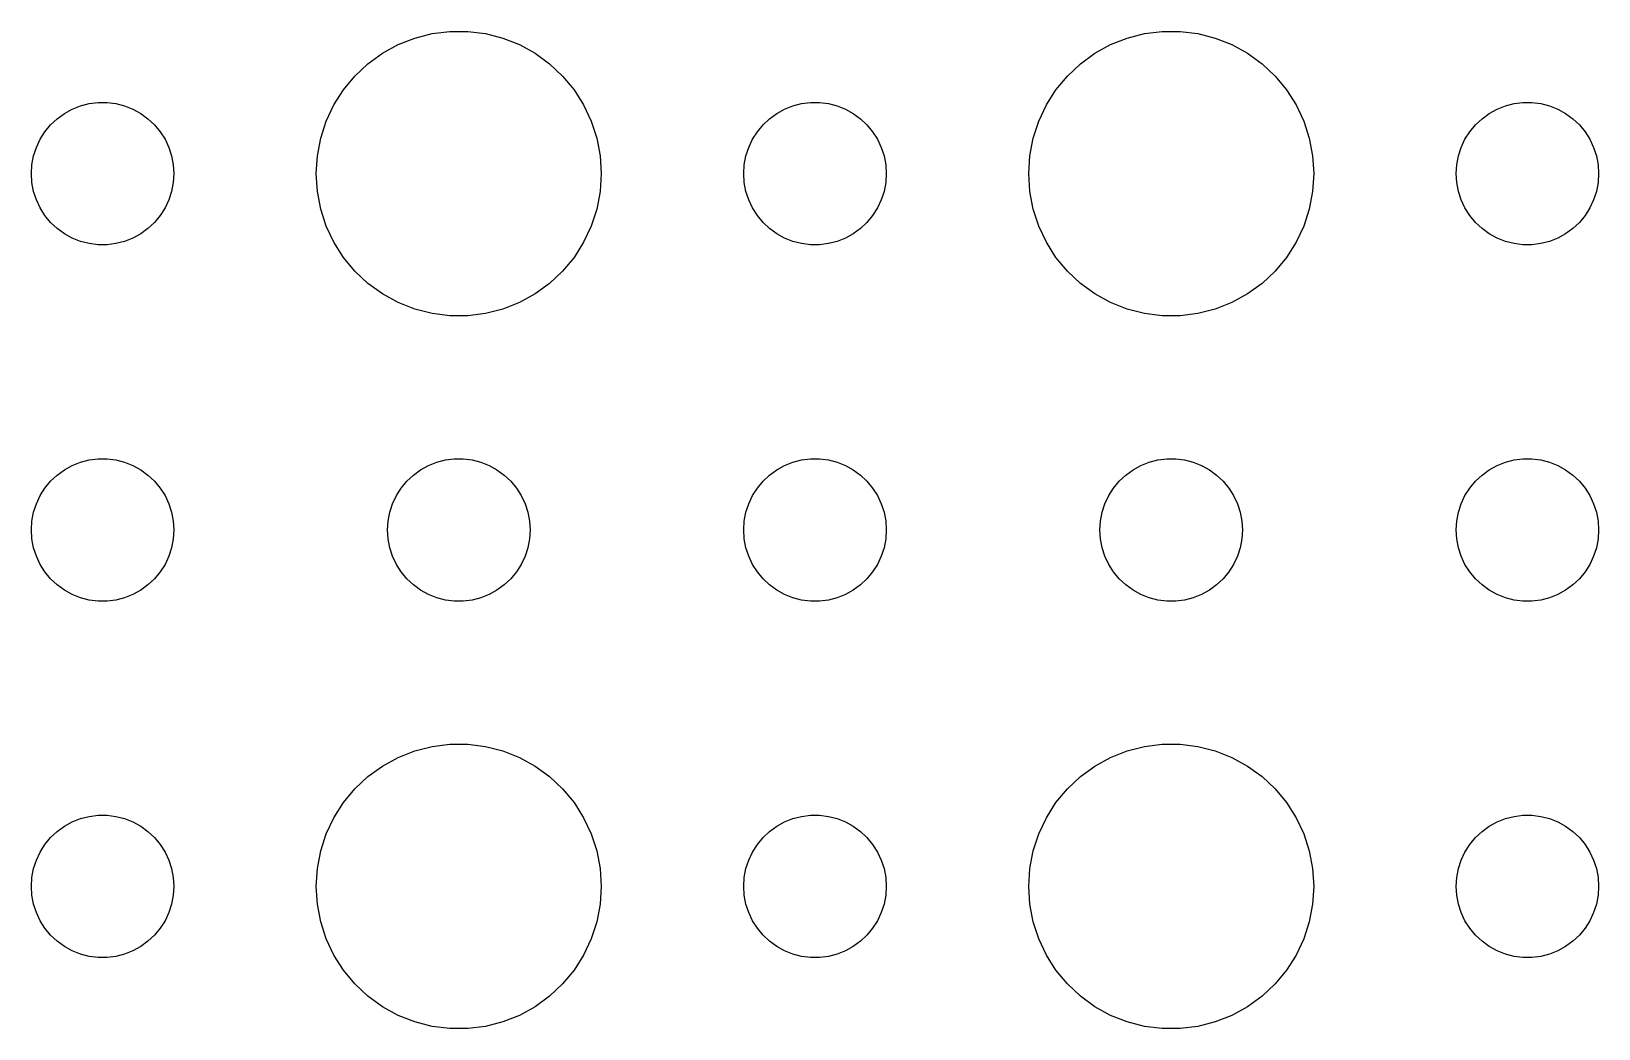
# Model space of a CAD drawing. Header units: metres. Extents: x -150 to 150, y -149 to 149.
# Drawn here: x -1.5 to 31.5, y -25.49 to -4.51 of the extents above; entities that cross this region are included whole.
import ezdxf

# ---------------------------------------------------------------- set-up
doc = ezdxf.new("R2010")
doc.units = ezdxf.units.M

msp = doc.modelspace()

# ---------------------------------------------------------------- linework, layer by layer
for p, q in [((6.57294, -4.64682), (6.93785, -4.55313)), ((6.93785, -4.55313), (7.31161, -4.50591)), ((7.31161, -4.50591), (7.68837, -4.50591)), ((7.68837, -4.50591), (8.06213, -4.55313)), ((8.06213, -4.55313), (8.42705, -4.64682)), ((21.5729, -4.64682), (21.9379, -4.55313)), ((21.9379, -4.55313), (22.3116, -4.50591)), ((22.3116, -4.50591), (22.6884, -4.50591)), ((22.6884, -4.50591), (23.0621, -4.55313)), ((23.0621, -4.55313), (23.427, -4.64682)), ((5.89252, -4.96701), (6.22266, -4.78551)), ((6.22266, -4.78551), (6.57294, -4.64682)), ((8.42705, -4.64682), (8.77733, -4.78551)), ((8.77733, -4.78551), (9.10747, -4.96701)), ((20.8925, -4.96701), (21.2227, -4.78551)), ((21.2227, -4.78551), (21.5729, -4.64682)), ((23.427, -4.64682), (23.7773, -4.78551)), ((23.7773, -4.78551), (24.1075, -4.96701)), ((5.31308, -5.44635), (5.58772, -5.18845)), ((5.58772, -5.18845), (5.89252, -4.96701)), ((9.10747, -4.96701), (9.41226, -5.18845)), ((9.41226, -5.18845), (9.6869, -5.44635)), ((20.3131, -5.44635), (20.5877, -5.18845)), ((20.5877, -5.18845), (20.8925, -4.96701)), ((24.1075, -4.96701), (24.4123, -5.18845)), ((24.4123, -5.18845), (24.6869, -5.44635)), ((5.07294, -5.73663), (5.31308, -5.44635)), ((9.6869, -5.44635), (9.92705, -5.73663)), ((20.0729, -5.73663), (20.3131, -5.44635)), ((24.6869, -5.44635), (24.927, -5.73663)), ((4.87108, -6.05473), (5.07294, -5.73663)), ((9.92705, -5.73663), (10.1289, -6.05473)), ((19.8711, -6.05473), (20.0729, -5.73663)), ((24.927, -5.73663), (25.1289, -6.05473)), ((-0.95613, -6.34422), (-0.80373, -6.23351)), ((-0.80373, -6.23351), (-0.63866, -6.14275)), ((-0.63866, -6.14275), (-0.46352, -6.07341)), ((-0.46352, -6.07341), (-0.28107, -6.02657)), ((-0.28107, -6.02657), (-0.09418, -6.00294)), ((-0.09418, -6.00294), (0.09418, -6.00294)), ((0.09418, -6.00294), (0.28107, -6.02657)), ((0.28107, -6.02657), (0.46352, -6.07341)), ((0.46352, -6.07341), (0.63866, -6.14275)), ((0.63866, -6.14275), (0.80373, -6.23351)), ((0.80373, -6.23351), (0.95613, -6.34422)), ((4.71066, -6.39561), (4.87108, -6.05473)), ((10.1289, -6.05473), (10.2893, -6.39561)), ((14.0439, -6.34422), (14.1963, -6.23351)), ((14.1963, -6.23351), (14.3613, -6.14275)), ((14.3613, -6.14275), (14.5365, -6.07341)), ((14.5365, -6.07341), (14.7189, -6.02657)), ((14.7189, -6.02657), (14.9058, -6.00294)), ((14.9058, -6.00294), (15.0942, -6.00294)), ((15.0942, -6.00294), (15.2811, -6.02657)), ((15.2811, -6.02657), (15.4635, -6.07341)), ((15.4635, -6.07341), (15.6387, -6.14275)), ((15.6387, -6.14275), (15.8037, -6.23351)), ((15.8037, -6.23351), (15.9561, -6.34422)), ((19.7107, -6.39561), (19.8711, -6.05473)), ((25.1289, -6.05473), (25.2893, -6.39561)), ((29.0439, -6.34422), (29.1963, -6.23351)), ((29.1963, -6.23351), (29.3613, -6.14275)), ((29.3613, -6.14275), (29.5365, -6.07341)), ((29.5365, -6.07341), (29.7189, -6.02657)), ((29.7189, -6.02657), (29.9058, -6.00294)), ((29.9058, -6.00294), (30.0942, -6.00294)), ((30.0942, -6.00294), (30.2811, -6.02657)), ((30.2811, -6.02657), (30.4635, -6.07341)), ((30.4635, -6.07341), (30.6387, -6.14275)), ((30.6387, -6.14275), (30.8037, -6.23351)), ((30.8037, -6.23351), (30.9561, -6.34422)), ((-1.21352, -6.61832), (-1.09344, -6.47318)), ((-1.09344, -6.47318), (-0.95613, -6.34422)), ((0.95613, -6.34422), (1.09344, -6.47318)), ((1.09344, -6.47318), (1.21352, -6.61832)), ((4.59424, -6.75392), (4.71066, -6.39561)), ((10.2893, -6.39561), (10.4057, -6.75392)), ((13.7865, -6.61832), (13.9065, -6.47318)), ((13.9065, -6.47318), (14.0439, -6.34422)), ((15.9561, -6.34422), (16.0934, -6.47318)), ((16.0934, -6.47318), (16.2135, -6.61832)), ((19.5942, -6.75392), (19.7107, -6.39561)), ((25.2893, -6.39561), (25.4057, -6.75392)), ((28.7865, -6.61832), (28.9065, -6.47318)), ((28.9065, -6.47318), (29.0439, -6.34422)), ((30.9561, -6.34422), (31.0934, -6.47318)), ((31.0934, -6.47318), (31.2135, -6.61832)), ((-1.39465, -6.9478), (-1.31445, -6.77736)), ((-1.31445, -6.77736), (-1.21352, -6.61832)), ((1.21352, -6.61832), (1.31445, -6.77736)), ((1.31445, -6.77736), (1.39465, -6.9478)), ((4.52365, -7.12399), (4.59424, -6.75392)), ((10.4057, -6.75392), (10.4763, -7.12399)), ((13.6053, -6.9478), (13.6855, -6.77736)), ((13.6855, -6.77736), (13.7865, -6.61832)), ((16.2135, -6.61832), (16.3145, -6.77736)), ((16.3145, -6.77736), (16.3947, -6.9478)), ((19.5237, -7.12399), (19.5942, -6.75392)), ((25.4057, -6.75392), (25.4763, -7.12399)), ((28.6053, -6.9478), (28.6855, -6.77736)), ((28.6855, -6.77736), (28.7865, -6.61832)), ((31.2135, -6.61832), (31.3145, -6.77736)), ((31.3145, -6.77736), (31.3947, -6.9478)), ((-1.48816, -7.312), (-1.45287, -7.12695)), ((-1.45287, -7.12695), (-1.39465, -6.9478)), ((1.39465, -6.9478), (1.45287, -7.12695)), ((1.45287, -7.12695), (1.48816, -7.312)), ((4.5, -7.5), (4.52365, -7.12399)), ((10.4763, -7.12399), (10.5, -7.5)), ((13.5118, -7.312), (13.5471, -7.12695)), ((13.5471, -7.12695), (13.6053, -6.9478)), ((16.3947, -6.9478), (16.4529, -7.12695)), ((16.4529, -7.12695), (16.4882, -7.312)), ((19.5, -7.5), (19.5237, -7.12399)), ((25.4763, -7.12399), (25.5, -7.5)), ((28.5118, -7.312), (28.5471, -7.12695)), ((28.5471, -7.12695), (28.6053, -6.9478)), ((31.3947, -6.9478), (31.4529, -7.12695)), ((31.4529, -7.12695), (31.4882, -7.312)), ((-1.5, -7.5), (-1.48816, -7.312)), ((-1.48816, -7.68799), (-1.5, -7.5)), ((1.48816, -7.312), (1.5, -7.5)), ((1.5, -7.5), (1.48816, -7.68799)), ((4.52365, -7.87599), (4.5, -7.5)), ((10.5, -7.5), (10.4763, -7.87599)), ((13.5, -7.5), (13.5118, -7.312)), ((13.5118, -7.68799), (13.5, -7.5)), ((16.4882, -7.312), (16.5, -7.5)), ((16.5, -7.5), (16.4882, -7.68799)), ((19.5237, -7.87599), (19.5, -7.5)), ((25.5, -7.5), (25.4763, -7.87599)), ((28.5, -7.5), (28.5118, -7.312)), ((28.5118, -7.68799), (28.5, -7.5)), ((31.4882, -7.312), (31.5, -7.5)), ((31.5, -7.5), (31.4882, -7.68799)), ((-1.45287, -7.87303), (-1.48816, -7.68799)), ((-1.39465, -8.05219), (-1.45287, -7.87303)), ((1.45287, -7.87303), (1.39465, -8.05219)), ((1.48816, -7.68799), (1.45287, -7.87303)), ((4.59424, -8.24606), (4.52365, -7.87599)), ((10.4763, -7.87599), (10.4057, -8.24606)), ((13.5471, -7.87303), (13.5118, -7.68799)), ((13.6053, -8.05219), (13.5471, -7.87303)), ((16.4529, -7.87303), (16.3947, -8.05219)), ((16.4882, -7.68799), (16.4529, -7.87303)), ((19.5942, -8.24606), (19.5237, -7.87599)), ((25.4763, -7.87599), (25.4057, -8.24606)), ((28.5471, -7.87303), (28.5118, -7.68799)), ((28.6053, -8.05219), (28.5471, -7.87303)), ((31.4529, -7.87303), (31.3947, -8.05219)), ((31.4882, -7.68799), (31.4529, -7.87303)), ((-1.31445, -8.22263), (-1.39465, -8.05219)), ((-1.21352, -8.38167), (-1.31445, -8.22263)), ((1.31445, -8.22263), (1.21352, -8.38167)), ((1.39465, -8.05219), (1.31445, -8.22263)), ((4.71066, -8.60437), (4.59424, -8.24606)), ((10.4057, -8.24606), (10.2893, -8.60437)), ((13.6855, -8.22263), (13.6053, -8.05219)), ((13.7865, -8.38167), (13.6855, -8.22263)), ((16.3145, -8.22263), (16.2135, -8.38167)), ((16.3947, -8.05219), (16.3145, -8.22263)), ((19.7107, -8.60437), (19.5942, -8.24606)), ((25.4057, -8.24606), (25.2893, -8.60437)), ((28.6855, -8.22263), (28.6053, -8.05219)), ((28.7865, -8.38167), (28.6855, -8.22263)), ((31.3145, -8.22263), (31.2135, -8.38167)), ((31.3947, -8.05219), (31.3145, -8.22263)), ((-1.09344, -8.52681), (-1.21352, -8.38167)), ((-0.95613, -8.65576), (-1.09344, -8.52681)), ((1.09344, -8.52681), (0.95613, -8.65576)), ((1.21352, -8.38167), (1.09344, -8.52681)), ((13.9065, -8.52681), (13.7865, -8.38167)), ((14.0439, -8.65576), (13.9065, -8.52681)), ((16.0934, -8.52681), (15.9561, -8.65576)), ((16.2135, -8.38167), (16.0934, -8.52681)), ((28.9065, -8.52681), (28.7865, -8.38167)), ((29.0439, -8.65576), (28.9065, -8.52681)), ((31.0934, -8.52681), (30.9561, -8.65576)), ((31.2135, -8.38167), (31.0934, -8.52681)), ((-0.80373, -8.76648), (-0.95613, -8.65576)), ((-0.63866, -8.85724), (-0.80373, -8.76648)), ((-0.46352, -8.92657), (-0.63866, -8.85724)), ((0.63866, -8.85724), (0.46352, -8.92657)), ((0.80373, -8.76648), (0.63866, -8.85724)), ((0.95613, -8.65576), (0.80373, -8.76648)), ((4.87108, -8.94525), (4.71066, -8.60437)), ((10.2893, -8.60437), (10.1289, -8.94525)), ((14.1963, -8.76648), (14.0439, -8.65576)), ((14.3613, -8.85724), (14.1963, -8.76648)), ((14.5365, -8.92657), (14.3613, -8.85724)), ((15.6387, -8.85724), (15.4635, -8.92657)), ((15.8037, -8.76648), (15.6387, -8.85724)), ((15.9561, -8.65576), (15.8037, -8.76648)), ((19.8711, -8.94525), (19.7107, -8.60437)), ((25.2893, -8.60437), (25.1289, -8.94525)), ((29.1963, -8.76648), (29.0439, -8.65576)), ((29.3613, -8.85724), (29.1963, -8.76648)), ((29.5365, -8.92657), (29.3613, -8.85724)), ((30.6387, -8.85724), (30.4635, -8.92657)), ((30.8037, -8.76648), (30.6387, -8.85724)), ((30.9561, -8.65576), (30.8037, -8.76648)), ((-0.28107, -8.97342), (-0.46352, -8.92657)), ((-0.09418, -8.99704), (-0.28107, -8.97342)), ((0.09418, -8.99704), (-0.09418, -8.99704)), ((0.28107, -8.97342), (0.09418, -8.99704)), ((0.46352, -8.92657), (0.28107, -8.97342)), ((5.07294, -9.26335), (4.87108, -8.94525)), ((10.1289, -8.94525), (9.92705, -9.26335)), ((14.7189, -8.97342), (14.5365, -8.92657)), ((14.9058, -8.99704), (14.7189, -8.97342)), ((15.0942, -8.99704), (14.9058, -8.99704)), ((15.2811, -8.97342), (15.0942, -8.99704)), ((15.4635, -8.92657), (15.2811, -8.97342)), ((20.0729, -9.26335), (19.8711, -8.94525)), ((25.1289, -8.94525), (24.927, -9.26335)), ((29.7189, -8.97342), (29.5365, -8.92657)), ((29.9058, -8.99704), (29.7189, -8.97342)), ((30.0942, -8.99704), (29.9058, -8.99704)), ((30.2811, -8.97342), (30.0942, -8.99704)), ((30.4635, -8.92657), (30.2811, -8.97342)), ((5.31308, -9.55363), (5.07294, -9.26335)), ((5.58772, -9.81154), (5.31308, -9.55363)), ((9.6869, -9.55363), (9.41226, -9.81154)), ((9.92705, -9.26335), (9.6869, -9.55363)), ((20.3131, -9.55363), (20.0729, -9.26335)), ((20.5877, -9.81154), (20.3131, -9.55363)), ((24.6869, -9.55363), (24.4123, -9.81154)), ((24.927, -9.26335), (24.6869, -9.55363)), ((5.89252, -10.033), (5.58772, -9.81154)), ((9.41226, -9.81154), (9.10747, -10.033)), ((20.8925, -10.033), (20.5877, -9.81154)), ((24.4123, -9.81154), (24.1075, -10.033)), ((6.22266, -10.2145), (5.89252, -10.033)), ((6.57294, -10.3532), (6.22266, -10.2145)), ((8.77733, -10.2145), (8.42705, -10.3532)), ((9.10747, -10.033), (8.77733, -10.2145)), ((21.2227, -10.2145), (20.8925, -10.033)), ((21.5729, -10.3532), (21.2227, -10.2145)), ((23.7773, -10.2145), (23.427, -10.3532)), ((24.1075, -10.033), (23.7773, -10.2145)), ((6.93785, -10.4469), (6.57294, -10.3532)), ((7.31161, -10.4941), (6.93785, -10.4469)), ((7.68837, -10.4941), (7.31161, -10.4941)), ((8.06213, -10.4469), (7.68837, -10.4941)), ((8.42705, -10.3532), (8.06213, -10.4469)), ((21.9379, -10.4469), (21.5729, -10.3532)), ((22.3116, -10.4941), (21.9379, -10.4469)), ((22.6884, -10.4941), (22.3116, -10.4941)), ((23.0621, -10.4469), (22.6884, -10.4941)), ((23.427, -10.3532), (23.0621, -10.4469)), ((-0.46352, -13.5734), (-0.28107, -13.5266)), ((-0.28107, -13.5266), (-0.09418, -13.5029)), ((-0.09418, -13.5029), (0.09418, -13.5029)), ((0.09418, -13.5029), (0.28107, -13.5266)), ((0.28107, -13.5266), (0.46352, -13.5734)), ((7.03647, -13.5734), (7.21892, -13.5266)), ((7.21892, -13.5266), (7.40581, -13.5029)), ((7.40581, -13.5029), (7.59418, -13.5029)), ((7.59418, -13.5029), (7.78107, -13.5266)), ((7.78107, -13.5266), (7.96352, -13.5734)), ((14.5365, -13.5734), (14.7189, -13.5266)), ((14.7189, -13.5266), (14.9058, -13.5029)), ((14.9058, -13.5029), (15.0942, -13.5029)), ((15.0942, -13.5029), (15.2811, -13.5266)), ((15.2811, -13.5266), (15.4635, -13.5734)), ((22.0365, -13.5734), (22.2189, -13.5266)), ((22.2189, -13.5266), (22.4058, -13.5029)), ((22.4058, -13.5029), (22.5942, -13.5029)), ((22.5942, -13.5029), (22.7811, -13.5266)), ((22.7811, -13.5266), (22.9635, -13.5734)), ((29.5365, -13.5734), (29.7189, -13.5266)), ((29.7189, -13.5266), (29.9058, -13.5029)), ((29.9058, -13.5029), (30.0942, -13.5029)), ((30.0942, -13.5029), (30.2811, -13.5266)), ((30.2811, -13.5266), (30.4635, -13.5734)), ((-1.09344, -13.9732), (-0.95613, -13.8442)), ((-0.95613, -13.8442), (-0.80373, -13.7335)), ((-0.80373, -13.7335), (-0.63866, -13.6427)), ((-0.63866, -13.6427), (-0.46352, -13.5734)), ((0.46352, -13.5734), (0.63866, -13.6427)), ((0.63866, -13.6427), (0.80373, -13.7335)), ((0.80373, -13.7335), (0.95613, -13.8442)), ((0.95613, -13.8442), (1.09344, -13.9732)), ((6.40654, -13.9732), (6.54385, -13.8442)), ((6.54385, -13.8442), (6.69626, -13.7335)), ((6.69626, -13.7335), (6.86133, -13.6427)), ((6.86133, -13.6427), (7.03647, -13.5734)), ((7.96352, -13.5734), (8.13866, -13.6427)), ((8.13866, -13.6427), (8.30373, -13.7335)), ((8.30373, -13.7335), (8.45613, -13.8442)), ((8.45613, -13.8442), (8.59344, -13.9732)), ((13.9065, -13.9732), (14.0439, -13.8442)), ((14.0439, -13.8442), (14.1963, -13.7335)), ((14.1963, -13.7335), (14.3613, -13.6427)), ((14.3613, -13.6427), (14.5365, -13.5734)), ((15.4635, -13.5734), (15.6387, -13.6427)), ((15.6387, -13.6427), (15.8037, -13.7335)), ((15.8037, -13.7335), (15.9561, -13.8442)), ((15.9561, -13.8442), (16.0934, -13.9732)), ((21.4065, -13.9732), (21.5439, -13.8442)), ((21.5439, -13.8442), (21.6963, -13.7335)), ((21.6963, -13.7335), (21.8613, -13.6427)), ((21.8613, -13.6427), (22.0365, -13.5734)), ((22.9635, -13.5734), (23.1387, -13.6427)), ((23.1387, -13.6427), (23.3037, -13.7335)), ((23.3037, -13.7335), (23.4561, -13.8442)), ((23.4561, -13.8442), (23.5934, -13.9732)), ((28.9065, -13.9732), (29.0439, -13.8442)), ((29.0439, -13.8442), (29.1963, -13.7335)), ((29.1963, -13.7335), (29.3613, -13.6427)), ((29.3613, -13.6427), (29.5365, -13.5734)), ((30.4635, -13.5734), (30.6387, -13.6427)), ((30.6387, -13.6427), (30.8037, -13.7335)), ((30.8037, -13.7335), (30.9561, -13.8442)), ((30.9561, -13.8442), (31.0934, -13.9732)), ((-1.31445, -14.2774), (-1.21352, -14.1183)), ((-1.21352, -14.1183), (-1.09344, -13.9732)), ((1.09344, -13.9732), (1.21352, -14.1183)), ((1.21352, -14.1183), (1.31445, -14.2774)), ((6.18553, -14.2774), (6.28647, -14.1183)), ((6.28647, -14.1183), (6.40654, -13.9732)), ((8.59344, -13.9732), (8.71352, -14.1183)), ((8.71352, -14.1183), (8.81445, -14.2774)), ((13.6855, -14.2774), (13.7865, -14.1183)), ((13.7865, -14.1183), (13.9065, -13.9732)), ((16.0934, -13.9732), (16.2135, -14.1183)), ((16.2135, -14.1183), (16.3145, -14.2774)), ((21.1855, -14.2774), (21.2865, -14.1183)), ((21.2865, -14.1183), (21.4065, -13.9732)), ((23.5934, -13.9732), (23.7135, -14.1183)), ((23.7135, -14.1183), (23.8145, -14.2774)), ((28.6855, -14.2774), (28.7865, -14.1183)), ((28.7865, -14.1183), (28.9065, -13.9732)), ((31.0934, -13.9732), (31.2135, -14.1183)), ((31.2135, -14.1183), (31.3145, -14.2774)), ((-1.45287, -14.627), (-1.39465, -14.4478)), ((-1.39465, -14.4478), (-1.31445, -14.2774)), ((1.31445, -14.2774), (1.39465, -14.4478)), ((1.39465, -14.4478), (1.45287, -14.627)), ((6.04712, -14.627), (6.10533, -14.4478)), ((6.10533, -14.4478), (6.18553, -14.2774)), ((8.81445, -14.2774), (8.89465, -14.4478)), ((8.89465, -14.4478), (8.95287, -14.627)), ((13.5471, -14.627), (13.6053, -14.4478)), ((13.6053, -14.4478), (13.6855, -14.2774)), ((16.3145, -14.2774), (16.3947, -14.4478)), ((16.3947, -14.4478), (16.4529, -14.627)), ((21.0471, -14.627), (21.1053, -14.4478)), ((21.1053, -14.4478), (21.1855, -14.2774)), ((23.8145, -14.2774), (23.8947, -14.4478)), ((23.8947, -14.4478), (23.9529, -14.627)), ((28.5471, -14.627), (28.6053, -14.4478)), ((28.6053, -14.4478), (28.6855, -14.2774)), ((31.3145, -14.2774), (31.3947, -14.4478)), ((31.3947, -14.4478), (31.4529, -14.627)), ((-1.5, -15), (-1.48816, -14.812)), ((-1.48816, -14.812), (-1.45287, -14.627)), ((1.45287, -14.627), (1.48816, -14.812)), ((1.48816, -14.812), (1.5, -15)), ((6, -15), (6.01183, -14.812)), ((6.01183, -14.812), (6.04712, -14.627)), ((8.95287, -14.627), (8.98816, -14.812)), ((8.98816, -14.812), (9, -15)), ((13.5, -15), (13.5118, -14.812)), ((13.5118, -14.812), (13.5471, -14.627)), ((16.4529, -14.627), (16.4882, -14.812)), ((16.4882, -14.812), (16.5, -15)), ((21, -15), (21.0118, -14.812)), ((21.0118, -14.812), (21.0471, -14.627)), ((23.9529, -14.627), (23.9882, -14.812)), ((23.9882, -14.812), (24, -15)), ((28.5, -15), (28.5118, -14.812)), ((28.5118, -14.812), (28.5471, -14.627)), ((31.4529, -14.627), (31.4882, -14.812)), ((31.4882, -14.812), (31.5, -15)), ((-1.48816, -15.188), (-1.5, -15)), ((1.5, -15), (1.48816, -15.188)), ((6.01183, -15.188), (6, -15)), ((9, -15), (8.98816, -15.188)), ((13.5118, -15.188), (13.5, -15)), ((16.5, -15), (16.4882, -15.188)), ((21.0118, -15.188), (21, -15)), ((24, -15), (23.9882, -15.188)), ((28.5118, -15.188), (28.5, -15)), ((31.5, -15), (31.4882, -15.188)), ((-1.45287, -15.373), (-1.48816, -15.188)), ((-1.39465, -15.5522), (-1.45287, -15.373)), ((1.45287, -15.373), (1.39465, -15.5522)), ((1.48816, -15.188), (1.45287, -15.373)), ((6.04712, -15.373), (6.01183, -15.188)), ((6.10533, -15.5522), (6.04712, -15.373)), ((8.95287, -15.373), (8.89465, -15.5522)), ((8.98816, -15.188), (8.95287, -15.373)), ((13.5471, -15.373), (13.5118, -15.188)), ((13.6053, -15.5522), (13.5471, -15.373)), ((16.4529, -15.373), (16.3947, -15.5522)), ((16.4882, -15.188), (16.4529, -15.373)), ((21.0471, -15.373), (21.0118, -15.188)), ((21.1053, -15.5522), (21.0471, -15.373)), ((23.9529, -15.373), (23.8947, -15.5522)), ((23.9882, -15.188), (23.9529, -15.373)), ((28.5471, -15.373), (28.5118, -15.188)), ((28.6053, -15.5522), (28.5471, -15.373)), ((31.4529, -15.373), (31.3947, -15.5522)), ((31.4882, -15.188), (31.4529, -15.373)), ((-1.31445, -15.7226), (-1.39465, -15.5522)), ((-1.21352, -15.8817), (-1.31445, -15.7226)), ((1.31445, -15.7226), (1.21352, -15.8817)), ((1.39465, -15.5522), (1.31445, -15.7226)), ((6.18553, -15.7226), (6.10533, -15.5522)), ((6.28647, -15.8817), (6.18553, -15.7226)), ((8.81445, -15.7226), (8.71352, -15.8817)), ((8.89465, -15.5522), (8.81445, -15.7226)), ((13.6855, -15.7226), (13.6053, -15.5522)), ((13.7865, -15.8817), (13.6855, -15.7226)), ((16.3145, -15.7226), (16.2135, -15.8817)), ((16.3947, -15.5522), (16.3145, -15.7226)), ((21.1855, -15.7226), (21.1053, -15.5522)), ((21.2865, -15.8817), (21.1855, -15.7226)), ((23.8145, -15.7226), (23.7135, -15.8817)), ((23.8947, -15.5522), (23.8145, -15.7226)), ((28.6855, -15.7226), (28.6053, -15.5522)), ((28.7865, -15.8817), (28.6855, -15.7226)), ((31.3145, -15.7226), (31.2135, -15.8817)), ((31.3947, -15.5522), (31.3145, -15.7226)), ((-1.09344, -16.0268), (-1.21352, -15.8817)), ((-0.95613, -16.1558), (-1.09344, -16.0268)), ((-0.80373, -16.2665), (-0.95613, -16.1558)), ((0.95613, -16.1558), (0.80373, -16.2665)), ((1.09344, -16.0268), (0.95613, -16.1558)), ((1.21352, -15.8817), (1.09344, -16.0268)), ((6.40654, -16.0268), (6.28647, -15.8817)), ((6.54385, -16.1558), (6.40654, -16.0268)), ((6.69626, -16.2665), (6.54385, -16.1558)), ((8.45613, -16.1558), (8.30373, -16.2665)), ((8.59344, -16.0268), (8.45613, -16.1558)), ((8.71352, -15.8817), (8.59344, -16.0268)), ((13.9065, -16.0268), (13.7865, -15.8817)), ((14.0439, -16.1558), (13.9065, -16.0268)), ((14.1963, -16.2665), (14.0439, -16.1558)), ((15.9561, -16.1558), (15.8037, -16.2665)), ((16.0934, -16.0268), (15.9561, -16.1558)), ((16.2135, -15.8817), (16.0934, -16.0268)), ((21.4065, -16.0268), (21.2865, -15.8817)), ((21.5439, -16.1558), (21.4065, -16.0268)), ((21.6963, -16.2665), (21.5439, -16.1558)), ((23.4561, -16.1558), (23.3037, -16.2665)), ((23.5934, -16.0268), (23.4561, -16.1558)), ((23.7135, -15.8817), (23.5934, -16.0268)), ((28.9065, -16.0268), (28.7865, -15.8817)), ((29.0439, -16.1558), (28.9065, -16.0268)), ((29.1963, -16.2665), (29.0439, -16.1558)), ((30.9561, -16.1558), (30.8037, -16.2665)), ((31.0934, -16.0268), (30.9561, -16.1558)), ((31.2135, -15.8817), (31.0934, -16.0268)), ((-0.63866, -16.3572), (-0.80373, -16.2665)), ((-0.46352, -16.4266), (-0.63866, -16.3572)), ((-0.28107, -16.4734), (-0.46352, -16.4266)), ((-0.09418, -16.497), (-0.28107, -16.4734)), ((0.09418, -16.497), (-0.09418, -16.497)), ((0.28107, -16.4734), (0.09418, -16.497)), ((0.46352, -16.4266), (0.28107, -16.4734)), ((0.63866, -16.3572), (0.46352, -16.4266)), ((0.80373, -16.2665), (0.63866, -16.3572)), ((6.86133, -16.3572), (6.69626, -16.2665)), ((7.03647, -16.4266), (6.86133, -16.3572)), ((7.21892, -16.4734), (7.03647, -16.4266)), ((7.40581, -16.497), (7.21892, -16.4734)), ((7.59418, -16.497), (7.40581, -16.497)), ((7.78107, -16.4734), (7.59418, -16.497)), ((7.96352, -16.4266), (7.78107, -16.4734)), ((8.13866, -16.3572), (7.96352, -16.4266)), ((8.30373, -16.2665), (8.13866, -16.3572)), ((14.3613, -16.3572), (14.1963, -16.2665)), ((14.5365, -16.4266), (14.3613, -16.3572)), ((14.7189, -16.4734), (14.5365, -16.4266)), ((14.9058, -16.497), (14.7189, -16.4734)), ((15.0942, -16.497), (14.9058, -16.497)), ((15.2811, -16.4734), (15.0942, -16.497)), ((15.4635, -16.4266), (15.2811, -16.4734)), ((15.6387, -16.3572), (15.4635, -16.4266)), ((15.8037, -16.2665), (15.6387, -16.3572)), ((21.8613, -16.3572), (21.6963, -16.2665)), ((22.0365, -16.4266), (21.8613, -16.3572)), ((22.2189, -16.4734), (22.0365, -16.4266)), ((22.4058, -16.497), (22.2189, -16.4734)), ((22.5942, -16.497), (22.4058, -16.497)), ((22.7811, -16.4734), (22.5942, -16.497)), ((22.9635, -16.4266), (22.7811, -16.4734)), ((23.1387, -16.3572), (22.9635, -16.4266)), ((23.3037, -16.2665), (23.1387, -16.3572)), ((29.3613, -16.3572), (29.1963, -16.2665)), ((29.5365, -16.4266), (29.3613, -16.3572)), ((29.7189, -16.4734), (29.5365, -16.4266)), ((29.9058, -16.497), (29.7189, -16.4734)), ((30.0942, -16.497), (29.9058, -16.497)), ((30.2811, -16.4734), (30.0942, -16.497)), ((30.4635, -16.4266), (30.2811, -16.4734)), ((30.6387, -16.3572), (30.4635, -16.4266)), ((30.8037, -16.2665), (30.6387, -16.3572)), ((5.89252, -19.967), (6.22266, -19.7855)), ((6.22266, -19.7855), (6.57294, -19.6468)), ((6.57294, -19.6468), (6.93785, -19.5531)), ((6.93785, -19.5531), (7.31161, -19.5059)), ((7.31161, -19.5059), (7.68837, -19.5059)), ((7.68837, -19.5059), (8.06213, -19.5531)), ((8.06213, -19.5531), (8.42705, -19.6468)), ((8.42705, -19.6468), (8.77733, -19.7855)), ((8.77733, -19.7855), (9.10747, -19.967)), ((20.8925, -19.967), (21.2227, -19.7855)), ((21.2227, -19.7855), (21.5729, -19.6468)), ((21.5729, -19.6468), (21.9379, -19.5531)), ((21.9379, -19.5531), (22.3116, -19.5059)), ((22.3116, -19.5059), (22.6884, -19.5059)), ((22.6884, -19.5059), (23.0621, -19.5531)), ((23.0621, -19.5531), (23.427, -19.6468)), ((23.427, -19.6468), (23.7773, -19.7855)), ((23.7773, -19.7855), (24.1075, -19.967)), ((5.58772, -20.1884), (5.89252, -19.967)), ((9.10747, -19.967), (9.41226, -20.1884)), ((20.5877, -20.1884), (20.8925, -19.967)), ((24.1075, -19.967), (24.4123, -20.1884)), ((5.07294, -20.7366), (5.31308, -20.4464)), ((5.31308, -20.4464), (5.58772, -20.1884)), ((9.41226, -20.1884), (9.6869, -20.4464)), ((9.6869, -20.4464), (9.92705, -20.7366)), ((20.0729, -20.7366), (20.3131, -20.4464)), ((20.3131, -20.4464), (20.5877, -20.1884)), ((24.4123, -20.1884), (24.6869, -20.4464)), ((24.6869, -20.4464), (24.927, -20.7366)), ((4.87108, -21.0547), (5.07294, -20.7366)), ((9.92705, -20.7366), (10.1289, -21.0547)), ((19.8711, -21.0547), (20.0729, -20.7366)), ((24.927, -20.7366), (25.1289, -21.0547)), ((-0.63866, -21.1427), (-0.46352, -21.0734)), ((-0.46352, -21.0734), (-0.28107, -21.0266)), ((-0.28107, -21.0266), (-0.09418, -21.003)), ((-0.09418, -21.003), (0.09418, -21.003)), ((0.09418, -21.003), (0.28107, -21.0266)), ((0.28107, -21.0266), (0.46352, -21.0734)), ((0.46352, -21.0734), (0.63866, -21.1427)), ((4.71066, -21.3956), (4.87108, -21.0547)), ((10.1289, -21.0547), (10.2893, -21.3956)), ((14.3613, -21.1427), (14.5365, -21.0734)), ((14.5365, -21.0734), (14.7189, -21.0266)), ((14.7189, -21.0266), (14.9058, -21.003)), ((14.9058, -21.003), (15.0942, -21.003)), ((15.0942, -21.003), (15.2811, -21.0266)), ((15.2811, -21.0266), (15.4635, -21.0734)), ((15.4635, -21.0734), (15.6387, -21.1427)), ((19.7107, -21.3956), (19.8711, -21.0547)), ((25.1289, -21.0547), (25.2893, -21.3956)), ((29.3613, -21.1427), (29.5365, -21.0734)), ((29.5365, -21.0734), (29.7189, -21.0266)), ((29.7189, -21.0266), (29.9058, -21.003)), ((29.9058, -21.003), (30.0942, -21.003)), ((30.0942, -21.003), (30.2811, -21.0266)), ((30.2811, -21.0266), (30.4635, -21.0734)), ((30.4635, -21.0734), (30.6387, -21.1427)), ((-1.09344, -21.4732), (-0.95613, -21.3442)), ((-0.95613, -21.3442), (-0.80373, -21.2335)), ((-0.80373, -21.2335), (-0.63866, -21.1427)), ((0.63866, -21.1427), (0.80373, -21.2335)), ((0.80373, -21.2335), (0.95613, -21.3442)), ((0.95613, -21.3442), (1.09344, -21.4732)), ((4.59424, -21.7539), (4.71066, -21.3956)), ((10.2893, -21.3956), (10.4057, -21.7539)), ((13.9065, -21.4732), (14.0439, -21.3442)), ((14.0439, -21.3442), (14.1963, -21.2335)), ((14.1963, -21.2335), (14.3613, -21.1427)), ((15.6387, -21.1427), (15.8037, -21.2335)), ((15.8037, -21.2335), (15.9561, -21.3442)), ((15.9561, -21.3442), (16.0934, -21.4732)), ((19.5942, -21.7539), (19.7107, -21.3956)), ((25.2893, -21.3956), (25.4057, -21.7539)), ((28.9065, -21.4732), (29.0439, -21.3442)), ((29.0439, -21.3442), (29.1963, -21.2335)), ((29.1963, -21.2335), (29.3613, -21.1427)), ((30.6387, -21.1427), (30.8037, -21.2335)), ((30.8037, -21.2335), (30.9561, -21.3442)), ((30.9561, -21.3442), (31.0934, -21.4732)), ((-1.39465, -21.9478), (-1.31445, -21.7774)), ((-1.31445, -21.7774), (-1.21352, -21.6183)), ((-1.21352, -21.6183), (-1.09344, -21.4732)), ((1.09344, -21.4732), (1.21352, -21.6183)), ((1.21352, -21.6183), (1.31445, -21.7774)), ((1.31445, -21.7774), (1.39465, -21.9478)), ((4.52365, -22.124), (4.59424, -21.7539)), ((10.4057, -21.7539), (10.4763, -22.124)), ((13.6053, -21.9478), (13.6855, -21.7774)), ((13.6855, -21.7774), (13.7865, -21.6183)), ((13.7865, -21.6183), (13.9065, -21.4732)), ((16.0934, -21.4732), (16.2135, -21.6183)), ((16.2135, -21.6183), (16.3145, -21.7774)), ((16.3145, -21.7774), (16.3947, -21.9478)), ((19.5237, -22.124), (19.5942, -21.7539)), ((25.4057, -21.7539), (25.4763, -22.124)), ((28.6053, -21.9478), (28.6855, -21.7774)), ((28.6855, -21.7774), (28.7865, -21.6183)), ((28.7865, -21.6183), (28.9065, -21.4732)), ((31.0934, -21.4732), (31.2135, -21.6183)), ((31.2135, -21.6183), (31.3145, -21.7774)), ((31.3145, -21.7774), (31.3947, -21.9478)), ((-1.45287, -22.127), (-1.39465, -21.9478)), ((1.39465, -21.9478), (1.45287, -22.127)), ((13.5471, -22.127), (13.6053, -21.9478)), ((16.3947, -21.9478), (16.4529, -22.127)), ((28.5471, -22.127), (28.6053, -21.9478)), ((31.3947, -21.9478), (31.4529, -22.127)), ((-1.5, -22.5), (-1.48816, -22.312)), ((-1.48816, -22.312), (-1.45287, -22.127)), ((1.45287, -22.127), (1.48816, -22.312)), ((1.48816, -22.312), (1.5, -22.5)), ((4.5, -22.5), (4.52365, -22.124)), ((10.4763, -22.124), (10.5, -22.5)), ((13.5, -22.5), (13.5118, -22.312)), ((13.5118, -22.312), (13.5471, -22.127)), ((16.4529, -22.127), (16.4882, -22.312)), ((16.4882, -22.312), (16.5, -22.5)), ((19.5, -22.5), (19.5237, -22.124)), ((25.4763, -22.124), (25.5, -22.5)), ((28.5, -22.5), (28.5118, -22.312)), ((28.5118, -22.312), (28.5471, -22.127)), ((31.4529, -22.127), (31.4882, -22.312)), ((31.4882, -22.312), (31.5, -22.5)), ((-1.48816, -22.688), (-1.5, -22.5)), ((-1.45287, -22.873), (-1.48816, -22.688)), ((1.48816, -22.688), (1.45287, -22.873)), ((1.5, -22.5), (1.48816, -22.688)), ((4.52365, -22.876), (4.5, -22.5)), ((10.5, -22.5), (10.4763, -22.876)), ((13.5118, -22.688), (13.5, -22.5)), ((13.5471, -22.873), (13.5118, -22.688)), ((16.4882, -22.688), (16.4529, -22.873)), ((16.5, -22.5), (16.4882, -22.688)), ((19.5237, -22.876), (19.5, -22.5)), ((25.5, -22.5), (25.4763, -22.876)), ((28.5118, -22.688), (28.5, -22.5)), ((28.5471, -22.873), (28.5118, -22.688)), ((31.4882, -22.688), (31.4529, -22.873)), ((31.5, -22.5), (31.4882, -22.688)), ((-1.39465, -23.0522), (-1.45287, -22.873)), ((-1.31445, -23.2226), (-1.39465, -23.0522)), ((1.39465, -23.0522), (1.31445, -23.2226)), ((1.45287, -22.873), (1.39465, -23.0522)), ((4.59424, -23.2461), (4.52365, -22.876)), ((10.4763, -22.876), (10.4057, -23.2461)), ((13.6053, -23.0522), (13.5471, -22.873)), ((13.6855, -23.2226), (13.6053, -23.0522)), ((16.3947, -23.0522), (16.3145, -23.2226)), ((16.4529, -22.873), (16.3947, -23.0522)), ((19.5942, -23.2461), (19.5237, -22.876)), ((25.4763, -22.876), (25.4057, -23.2461)), ((28.6053, -23.0522), (28.5471, -22.873)), ((28.6855, -23.2226), (28.6053, -23.0522)), ((31.3947, -23.0522), (31.3145, -23.2226)), ((31.4529, -22.873), (31.3947, -23.0522)), ((-1.21352, -23.3817), (-1.31445, -23.2226)), ((-1.09344, -23.5268), (-1.21352, -23.3817)), ((1.21352, -23.3817), (1.09344, -23.5268)), ((1.31445, -23.2226), (1.21352, -23.3817)), ((4.71066, -23.6044), (4.59424, -23.2461)), ((10.4057, -23.2461), (10.2893, -23.6044)), ((13.7865, -23.3817), (13.6855, -23.2226)), ((13.9065, -23.5268), (13.7865, -23.3817)), ((16.2135, -23.3817), (16.0934, -23.5268)), ((16.3145, -23.2226), (16.2135, -23.3817)), ((19.7107, -23.6044), (19.5942, -23.2461)), ((25.4057, -23.2461), (25.2893, -23.6044)), ((28.7865, -23.3817), (28.6855, -23.2226)), ((28.9065, -23.5268), (28.7865, -23.3817)), ((31.2135, -23.3817), (31.0934, -23.5268)), ((31.3145, -23.2226), (31.2135, -23.3817)), ((-0.95613, -23.6558), (-1.09344, -23.5268)), ((-0.80373, -23.7665), (-0.95613, -23.6558)), ((0.95613, -23.6558), (0.80373, -23.7665)), ((1.09344, -23.5268), (0.95613, -23.6558)), ((4.87108, -23.9453), (4.71066, -23.6044)), ((10.2893, -23.6044), (10.1289, -23.9453)), ((14.0439, -23.6558), (13.9065, -23.5268)), ((14.1963, -23.7665), (14.0439, -23.6558)), ((15.9561, -23.6558), (15.8037, -23.7665)), ((16.0934, -23.5268), (15.9561, -23.6558)), ((19.8711, -23.9453), (19.7107, -23.6044)), ((25.2893, -23.6044), (25.1289, -23.9453)), ((29.0439, -23.6558), (28.9065, -23.5268)), ((29.1963, -23.7665), (29.0439, -23.6558)), ((30.9561, -23.6558), (30.8037, -23.7665)), ((31.0934, -23.5268), (30.9561, -23.6558)), ((-0.63866, -23.8572), (-0.80373, -23.7665)), ((-0.46352, -23.9266), (-0.63866, -23.8572)), ((-0.28107, -23.9734), (-0.46352, -23.9266)), ((-0.09418, -23.997), (-0.28107, -23.9734)), ((0.09418, -23.997), (-0.09418, -23.997)), ((0.28107, -23.9734), (0.09418, -23.997)), ((0.46352, -23.9266), (0.28107, -23.9734)), ((0.63866, -23.8572), (0.46352, -23.9266)), ((0.80373, -23.7665), (0.63866, -23.8572)), ((5.07294, -24.2634), (4.87108, -23.9453)), ((10.1289, -23.9453), (9.92705, -24.2634)), ((14.3613, -23.8572), (14.1963, -23.7665)), ((14.5365, -23.9266), (14.3613, -23.8572)), ((14.7189, -23.9734), (14.5365, -23.9266)), ((14.9058, -23.997), (14.7189, -23.9734)), ((15.0942, -23.997), (14.9058, -23.997)), ((15.2811, -23.9734), (15.0942, -23.997)), ((15.4635, -23.9266), (15.2811, -23.9734)), ((15.6387, -23.8572), (15.4635, -23.9266)), ((15.8037, -23.7665), (15.6387, -23.8572)), ((20.0729, -24.2634), (19.8711, -23.9453)), ((25.1289, -23.9453), (24.927, -24.2634)), ((29.3613, -23.8572), (29.1963, -23.7665)), ((29.5365, -23.9266), (29.3613, -23.8572)), ((29.7189, -23.9734), (29.5365, -23.9266)), ((29.9058, -23.997), (29.7189, -23.9734)), ((30.0942, -23.997), (29.9058, -23.997)), ((30.2811, -23.9734), (30.0942, -23.997)), ((30.4635, -23.9266), (30.2811, -23.9734)), ((30.6387, -23.8572), (30.4635, -23.9266)), ((30.8037, -23.7665), (30.6387, -23.8572)), ((5.31308, -24.5536), (5.07294, -24.2634)), ((9.92705, -24.2634), (9.6869, -24.5536)), ((20.3131, -24.5536), (20.0729, -24.2634)), ((24.927, -24.2634), (24.6869, -24.5536)), ((5.58772, -24.8115), (5.31308, -24.5536)), ((9.6869, -24.5536), (9.41226, -24.8115)), ((20.5877, -24.8115), (20.3131, -24.5536)), ((24.6869, -24.5536), (24.4123, -24.8115)), ((5.89252, -25.033), (5.58772, -24.8115)), ((6.22266, -25.2145), (5.89252, -25.033)), ((9.10747, -25.033), (8.77733, -25.2145)), ((9.41226, -24.8115), (9.10747, -25.033)), ((20.8925, -25.033), (20.5877, -24.8115)), ((21.2227, -25.2145), (20.8925, -25.033)), ((24.1075, -25.033), (23.7773, -25.2145)), ((24.4123, -24.8115), (24.1075, -25.033)), ((6.57294, -25.3532), (6.22266, -25.2145)), ((6.93785, -25.4469), (6.57294, -25.3532)), ((8.42705, -25.3532), (8.06213, -25.4469)), ((8.77733, -25.2145), (8.42705, -25.3532)), ((21.5729, -25.3532), (21.2227, -25.2145)), ((21.9379, -25.4469), (21.5729, -25.3532)), ((23.427, -25.3532), (23.0621, -25.4469)), ((23.7773, -25.2145), (23.427, -25.3532)), ((7.31161, -25.4941), (6.93785, -25.4469)), ((7.68837, -25.4941), (7.31161, -25.4941)), ((8.06213, -25.4469), (7.68837, -25.4941)), ((22.3116, -25.4941), (21.9379, -25.4469)), ((22.6884, -25.4941), (22.3116, -25.4941)), ((23.0621, -25.4469), (22.6884, -25.4941))]:
    msp.add_line(p, q)

doc.saveas('drawing.dxf')
